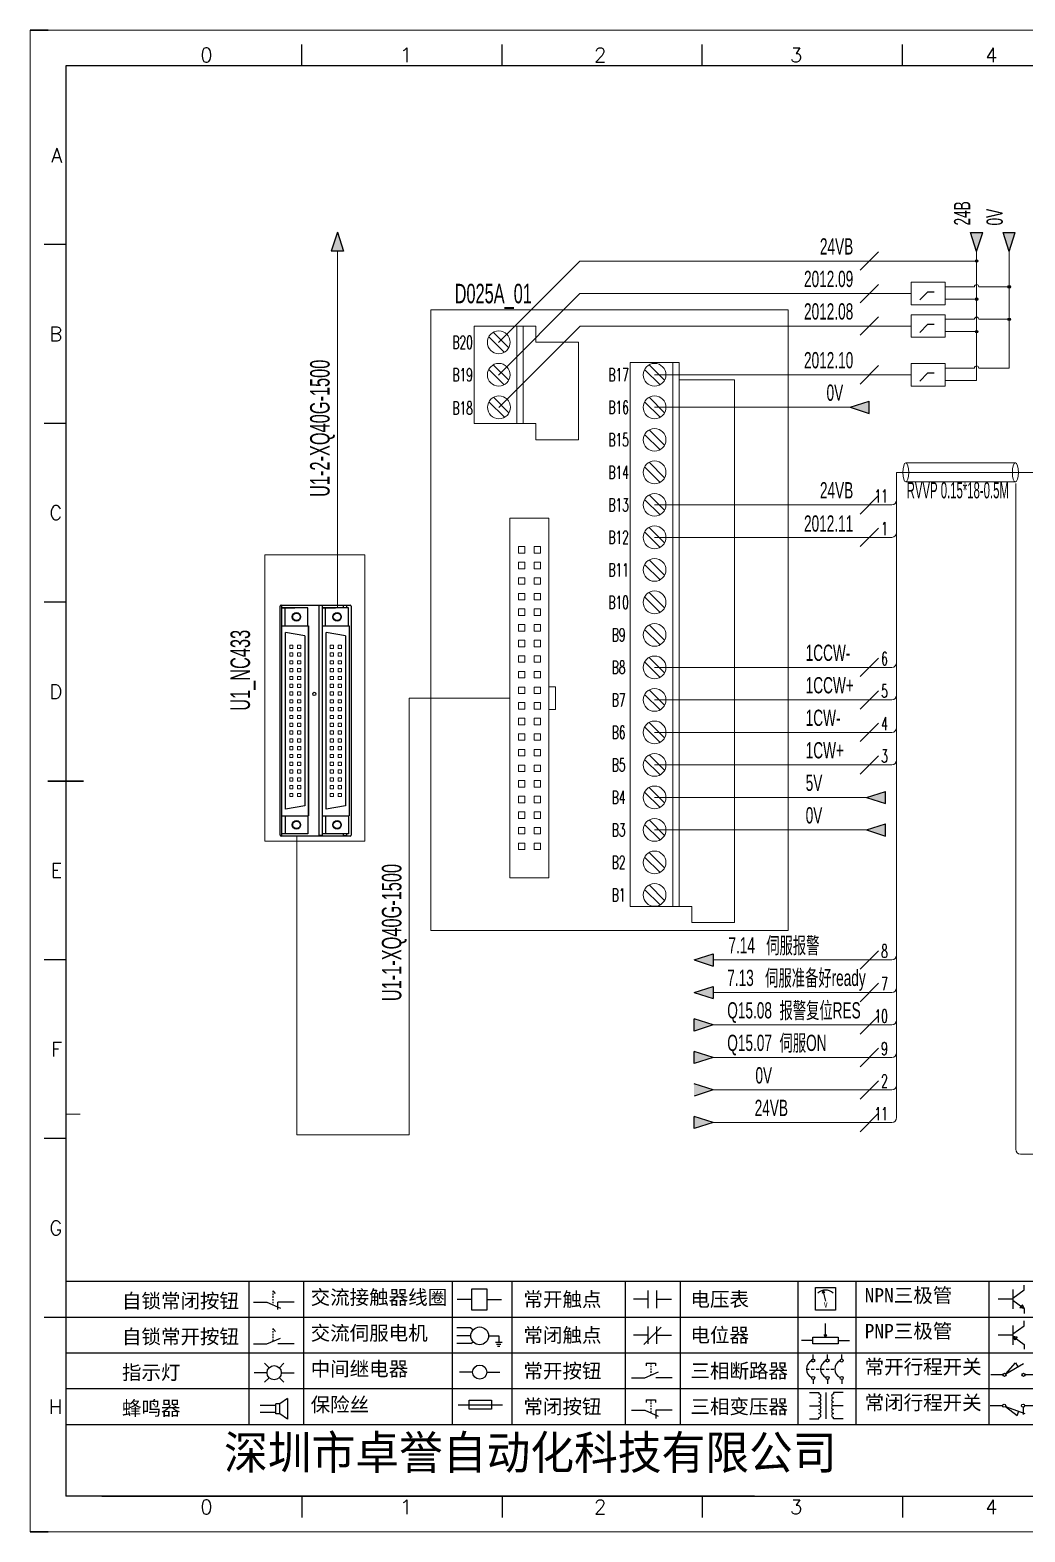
# Model space of a CAD drawing. Extents: x 38255 to 47052, y -6758 to -3353.
# Drawn here: x 40679.6 to 40832.7, y -5659 to -5428 of the extents above; entities that cross this region are included whole.
import ezdxf
from ezdxf.enums import TextEntityAlignment as Align

# ---------------------------------------------------------------- set-up
doc = ezdxf.new("R2010")
doc.units = 0
doc.header["$MEASUREMENT"] = 0
doc.linetypes.add('ACAD_ISO02W100', pattern=[15, 12, -3])
for name, color, linetype in [('AE_BOR', 1, 'Continuous'), ('SYMS', 7, 'Continuous'), ('Z_OM_GAIKEI', 7, 'Continuous')]:
    doc.layers.add(name, color=color, linetype=linetype)
doc.layers.add('Dimension', color=3, linetype='Continuous', lineweight=13)
doc.styles.add('WD', font='romans.shx', dxfattribs={"bigfont": 'gbcbig.shx'})
doc.styles.add('样式 8', font='arial.ttf')
doc.styles.add('汉字', font='')
doc.styles.get('汉字').set_extended_font_data('新宋体')

# ---------------------------------------------------------------- blocks, each defined once
blk = doc.blocks.new('*U34')
at = {"linetype": 'ByBlock'}
for p, q in [((-1909.23, -780.45), (-1909.23, -780.67)), ((-1909.23, -780.45), (-1908.92, -780.84)), ((-1909.23, -780.84), (-1909.23, -781.05)), ((-1911.92, -782.07), (-1910.06, -782.07)), ((-1910.06, -782.07), (-1908.18, -782.88)), ((-1909.23, -781.23), (-1909.23, -781.44)), ((-1909.23, -781.61), (-1909.23, -781.83)), ((-1909.23, -782), (-1909.23, -782.21)), ((-1909.23, -782.38), (-1909.23, -782.43)), ((-1908.52, -783.07), (-1908.52, -782.07)), ((-1906.25, -782.07), (-1908.52, -782.07))]:
    blk.add_line(p, q, dxfattribs=at)
blk = doc.blocks.new('*U36')
at = {"linetype": 'ByBlock'}
for p, q in [((-1908.88, -791.17), (-1909.23, -790.71)), ((-1909.23, -790.71), (-1909.23, -790.92)), ((-1909.23, -791.09), (-1909.23, -791.31)), ((-1909.23, -791.48), (-1909.23, -791.69)), ((-1911.92, -792.89), (-1910.06, -792.89)), ((-1910.06, -792.89), (-1908.18, -792.08)), ((-1909.23, -791.86), (-1909.23, -792.08)), ((-1909.23, -792.25), (-1909.23, -792.47)), ((-1906.25, -792.89), (-1908.52, -792.89))]:
    blk.add_line(p, q, dxfattribs=at)
blk = doc.blocks.new('蜂鸣器')
at = {"linetype": 'ByBlock'}
for p, q in [((-1907.17, -795.53), (-1908.25, -796.26)), ((-1907.17, -795.53), (-1907.17, -798.41)), ((-1908.8, -796.48), (-1911.01, -796.48)), ((-1908.8, -797.46), (-1911.01, -797.46)), ((-1908.25, -796.26), (-1908.8, -796.26)), ((-1908.8, -797.68), (-1908.8, -796.26)), ((-1908.25, -797.68), (-1908.8, -797.68)), ((-1908.25, -797.68), (-1908.25, -796.26)), ((-1907.17, -798.41), (-1908.25, -797.68))]:
    blk.add_line(p, q, dxfattribs=at)
blk = doc.blocks.new('指示灯')
at = {"linetype": 'ByBlock'}
for p, q in [((-1854.25, -776.92), (-1856.06, -776.92)), ((-1854.62, -775.59), (-1853.97, -776.23)), ((-1851.9, -775.59), (-1852.54, -776.23)), ((-1852.26, -776.92), (-1850.45, -776.92)), ((-1854.62, -778.25), (-1853.97, -777.61)), ((-1851.9, -778.25), (-1852.54, -777.61))]:
    blk.add_line(p, q, dxfattribs=at)
blk.add_circle((-1853.26, -776.92), 0.992, dxfattribs=at)
blk = doc.blocks.new('交流接触器线圈')
at = {"linetype": 'ByBlock'}
for p, q in [((-1880.82, -781.77), (-1882.87, -781.77)), ((-1878.72, -781.77), (-1876.67, -781.77))]:
    blk.add_line(p, q, dxfattribs=at)
blk.add_lwpolyline([(-1880.82, -780.28), (-1878.72, -780.28), (-1878.72, -783.26), (-1880.82, -783.26)], close=True, dxfattribs=at)
blk = doc.blocks.new('交流伺服电机')
at = {"linetype": 'ByBlock'}
for p, q in [((-1880.97, -785.75), (-1882.94, -785.75)), ((-1880.97, -786.85), (-1882.94, -786.85)), ((-1880.97, -785.75), (-1880.65, -786.03)), ((-1878.49, -786.85), (-1877.07, -786.85)), ((-1877.07, -786.85), (-1877.07, -787.72)), ((-1880.97, -787.94), (-1882.94, -787.94)), ((-1880.97, -787.94), (-1880.65, -787.67)), ((-1877.54, -787.72), (-1876.59, -787.72)), ((-1877.38, -788.01), (-1876.75, -788.01)), ((-1877.23, -788.29), (-1876.9, -788.29))]:
    blk.add_line(p, q, dxfattribs=at)
blk.add_circle((-1879.73, -786.85), 1.24, dxfattribs=at)
blk = doc.blocks.new('中间继电器')
at = {"linetype": 'ByBlock'}
for p, q in [((-1880.72, -791.92), (-1882.54, -791.92)), ((-1878.74, -791.92), (-1876.92, -791.92))]:
    blk.add_line(p, q, dxfattribs=at)
blk.add_circle((-1879.73, -791.92), 0.992, dxfattribs=at)
blk = doc.blocks.new('保险丝')
at = {"linetype": 'ByBlock'}
blk.add_line((-1882.72, -796.49), (-1876.55, -796.49), dxfattribs=at)
blk.add_lwpolyline([(-1881.2, -795.86), (-1878.06, -795.86), (-1878.06, -797.12), (-1881.2, -797.12)], close=True, dxfattribs=at)
blk = doc.blocks.new('常开按钮')
at = {"linetype": 'ByBlock'}
for p, q in [((-1910.06, -787.73), (-1908.18, -786.93)), ((-1909.9, -785.68), (-1908.56, -785.68)), ((-1909.9, -785.68), (-1909.9, -786.07)), ((-1909.23, -785.68), (-1909.23, -785.89)), ((-1909.23, -786.06), (-1909.23, -786.28)), ((-1909.23, -786.45), (-1909.23, -786.67)), ((-1909.23, -786.84), (-1909.23, -787.05)), ((-1909.23, -787.22), (-1909.23, -787.38)), ((-1908.56, -785.68), (-1908.56, -786.07)), ((-1911.92, -787.73), (-1910.06, -787.73)), ((-1906.25, -787.73), (-1908.52, -787.73))]:
    blk.add_line(p, q, dxfattribs=at)
blk = doc.blocks.new('常开触点')
at = {"linetype": 'ByBlock'}
for p, q in [((-1853.82, -782.99), (-1853.82, -780.56)), ((-1852.6, -782.99), (-1852.6, -780.56)), ((-1853.82, -781.77), (-1855.88, -781.77)), ((-1852.6, -781.77), (-1850.55, -781.77))]:
    blk.add_line(p, q, dxfattribs=at)
blk = doc.blocks.new('常闭触点')
at = {"linetype": 'ByBlock'}
for p, q in [((-1853.82, -786.77), (-1855.88, -786.77)), ((-1852.01, -785.66), (-1854.43, -788.1)), ((-1853.82, -787.99), (-1853.82, -785.56)), ((-1852.6, -787.99), (-1852.6, -785.56)), ((-1852.6, -786.77), (-1850.55, -786.77))]:
    blk.add_line(p, q, dxfattribs=at)
blk = doc.blocks.new('常闭按钮')
at = {"linetype": 'ByBlock'}
for p, q in [((-1854.11, -790.83), (-1852.77, -790.83)), ((-1854.11, -790.83), (-1854.11, -791.22)), ((-1853.44, -790.83), (-1853.44, -791.04)), ((-1853.44, -791.21), (-1853.44, -791.43)), ((-1853.44, -791.6), (-1853.44, -791.82)), ((-1852.77, -790.83), (-1852.77, -791.22)), ((-1856.13, -792.28), (-1854.28, -792.28)), ((-1854.28, -792.28), (-1852.4, -793.09)), ((-1853.44, -791.99), (-1853.44, -792.2)), ((-1853.44, -792.37), (-1853.44, -792.53)), ((-1850.47, -792.28), (-1852.73, -792.28)), ((-1852.73, -792.28), (-1852.73, -793.43))]:
    blk.add_line(p, q, dxfattribs=at)
blk = doc.blocks.new('电压表')
at = {"linetype": 'ByBlock'}
for p, q in [((-1814.84, -780.75), (-1814.91, -781.13)), ((-1814.6, -781.05), (-1814.91, -781.13)), ((-1814.84, -780.75), (-1814.46, -782.26)), ((-1814.84, -780.75), (-1814.6, -781.05))]:
    blk.add_line(p, q, dxfattribs=at)
blk.add_lwpolyline([(-1815.84, -780.34), (-1813.07, -780.34), (-1813.07, -783.49), (-1815.84, -783.49)], close=True, dxfattribs=at)
blk.add_arc((-1814.46, -782.26), 1.56, 46.8313, 133.1687, dxfattribs=at)
at = {"linetype": 'ByBlock', "insert": (-1814.7, -782.39), "char_height": 0.75, "width": 0.6768, "attachment_point": 1}
blk.add_mtext('V', dxfattribs=at)
blk = doc.blocks.new('电位器')
at = {"linetype": 'ByBlock'}
for p, q in [((-1814.45, -787.3), (-1814.45, -785.39)), ((-1814.45, -787.3), (-1814.62, -786.96)), ((-1814.62, -786.96), (-1814.27, -786.96)), ((-1814.45, -787.3), (-1814.27, -786.96)), ((-1816.21, -787.75), (-1817.79, -787.75)), ((-1812.68, -787.75), (-1811.1, -787.75))]:
    blk.add_line(p, q, dxfattribs=at)
blk.add_lwpolyline([(-1816.21, -787.3), (-1812.68, -787.3), (-1812.68, -788.2), (-1816.21, -788.2)], close=True, dxfattribs=at)
blk = doc.blocks.new('三相断路器')
at = {"linetype": 'ByBlock'}
for p, q in [((-1816.17, -790.33), (-1816.17, -789.7)), ((-1814.17, -790.33), (-1814.17, -789.7)), ((-1812.18, -790.33), (-1812.18, -789.7)), ((-1817.14, -791.74), (-1816.72, -791.74)), ((-1816.45, -791.74), (-1816.03, -791.74)), ((-1816.17, -793.19), (-1816.17, -793.83)), ((-1815.76, -791.74), (-1815.34, -791.74)), ((-1815.07, -791.74), (-1814.65, -791.74)), ((-1814.38, -791.74), (-1813.96, -791.74)), ((-1814.17, -793.19), (-1814.17, -793.83)), ((-1813.69, -791.74), (-1813.27, -791.74)), ((-1812.18, -793.19), (-1812.18, -793.83))]:
    blk.add_line(p, q, dxfattribs=at)
for centre in [(-1816.17, -790.55), (-1814.17, -790.55), (-1812.18, -790.55), (-1816.17, -792.98), (-1814.17, -792.98), (-1812.18, -792.98)]:
    blk.add_circle(centre, 0.219, dxfattribs=at)
for centre in [(-1815.81, -791.74), (-1813.82, -791.74), (-1811.83, -791.74)]:
    blk.add_arc(centre, 1.32, 115.5791, 244.4209, dxfattribs=at)
blk = doc.blocks.new('三相变压器')
at = {"linetype": 'ByBlock'}
for p, q in [((-1816.69, -795.03), (-1815.37, -795.03)), ((-1815.37, -795.03), (-1815.37, -795.24)), ((-1814.34, -798.7), (-1814.34, -795.04)), ((-1812, -795.03), (-1813.32, -795.03)), ((-1813.32, -795.03), (-1813.32, -795.24)), ((-1816.69, -796.87), (-1815.37, -796.87)), ((-1812, -796.87), (-1813.32, -796.87)), ((-1816.69, -798.71), (-1815.37, -798.71)), ((-1815.37, -798.71), (-1815.37, -798.5)), ((-1813.32, -798.71), (-1813.32, -798.5)), ((-1812, -798.71), (-1813.32, -798.71))]:
    blk.add_line(p, q, dxfattribs=at)
for centre, start, end in [((-1815.37, -795.51), 270, 90), ((-1815.37, -796.06), 270, 90), ((-1813.32, -795.51), 90, 270), ((-1813.32, -796.06), 90, 270), ((-1815.37, -796.6), 270, 90), ((-1815.37, -797.14), 270, 90), ((-1815.37, -797.68), 270, 90), ((-1815.37, -798.23), 270, 90), ((-1813.32, -796.6), 90, 270), ((-1813.32, -797.14), 90, 270), ((-1813.32, -797.68), 90, 270), ((-1813.32, -798.23), 90, 270)]:
    blk.add_arc(centre, 0.271, start, end, dxfattribs=at)
blk = doc.blocks.new('NPN三极管')
at = {"linetype": 'ByBlock'}
for p, q in [((-1785.73, -780.61), (-1785.73, -783.32)), ((-1785.73, -781.82), (-1784.15, -780.66)), ((-1784.15, -780.66), (-1784.15, -779.98)), ((-1785.73, -781.97), (-1787.81, -781.97)), ((-1785.73, -782.11), (-1784.15, -783.27)), ((-1784.41, -782.73), (-1784.74, -783.18)), ((-1784.15, -783.27), (-1784.74, -783.18)), ((-1784.15, -783.27), (-1784.41, -782.73)), ((-1784.15, -783.27), (-1784.15, -783.96))]:
    blk.add_line(p, q, dxfattribs=at)
blk = doc.blocks.new('PNP三极管')
at = {"linetype": 'ByBlock'}
for p, q in [((-1784.9, -785.38), (-1784.9, -788.09)), ((-1783.32, -785.43), (-1783.32, -784.75)), ((-1784.9, -786.74), (-1786.98, -786.74)), ((-1784.9, -786.59), (-1783.32, -785.43)), ((-1784.9, -786.88), (-1783.32, -788.04)), ((-1784.9, -786.88), (-1784.31, -786.97)), ((-1784.9, -786.88), (-1784.64, -787.42)), ((-1784.31, -786.97), (-1784.64, -787.42)), ((-1783.32, -788.04), (-1783.32, -788.73))]:
    blk.add_line(p, q, dxfattribs=at)
blk = doc.blocks.new('常开行程开关')
at = {"linetype": 'ByBlock'}
for p, q in [((-1785.89, -792.17), (-1784.52, -790.62)), ((-1785.89, -792.17), (-1783.43, -790.72)), ((-1784.52, -790.62), (-1784.19, -791.17)), ((-1786.29, -792.3), (-1788.01, -792.3)), ((-1781.48, -792.3), (-1783.21, -792.3))]:
    blk.add_line(p, q, dxfattribs=at)
for centre in [(-1786.07, -792.3), (-1783.42, -792.3)]:
    blk.add_circle(centre, 0.219, dxfattribs=at)
blk = doc.blocks.new('常闭行程开关')
at = {"linetype": 'ByBlock'}
for p, q in [((-1786.34, -796.62), (-1788.07, -796.62)), ((-1785.93, -796.72), (-1783.25, -797.7)), ((-1785.93, -796.72), (-1784.3, -798)), ((-1784.3, -798), (-1784.08, -797.4)), ((-1783.48, -796.84), (-1783.48, -797.85)), ((-1781.54, -796.62), (-1783.26, -796.62))]:
    blk.add_line(p, q, dxfattribs=at)
for centre in [(-1786.12, -796.62), (-1783.48, -796.62)]:
    blk.add_circle(centre, 0.219, dxfattribs=at)
blk = doc.blocks.new('电控横A4')
for p, q in [((292, -5), (5, -5)), ((5, -5), (5, -205)), ((10.03, -205), (289.53, -205)), ((130.8, -205), (190.75, -205))]:
    blk.add_line(p, q)
at = {"lineweight": 9, "ltscale": 0.1}
for p, q in [((5, -151.57), (7, -151.57)), ((101.34, -205), (130.8, -205)), ((129.44, -205), (129.44, -205)), ((129.44, -205), (129.44, -205)), ((129.44, -205), (129.44, -205)), ((129.44, -205), (129.44, -205))]:
    blk.add_line(p, q, dxfattribs=at)
at = {"linetype": 'ByBlock'}
for p, q in [((292, -175), (5, -175)), ((292, -180), (5, -180)), ((292, -185), (5, -185)), ((292, -190), (5, -190)), ((292, -195), (5, -195))]:
    blk.add_line(p, q, dxfattribs=at)
at = {"color": 0, "lineweight": -2}
for p, q in [((30.58, -175), (30.58, -195)), ((38.26, -175), (38.26, -195)), ((59.05, -175), (59.05, -195)), ((67.4, -175), (67.4, -195)), ((83.26, -175), (83.26, -195)), ((90.91, -175), (90.91, -195)), ((107.4, -175), (107.4, -195)), ((115.5, -175), (115.5, -195)), ((134.12, -175), (134.12, -195))]:
    blk.add_line(p, q, dxfattribs=at)
at = {"color": 0, "ltscale": 2}
blk.add_line((101.34, -205), (5, -205), dxfattribs=at)
at = {"layer": 'AE_BOR', "lineweight": 30}
for p, q in [((2.53, 0), (0, 0)), ((0, -210), (2.53, -210))]:
    blk.add_line(p, q, dxfattribs=at)
at = {"layer": 'AE_BOR', "color": 1, "lineweight": 15}
for p, q in [((0, 0), (297, 0)), ((0, -210), (0, 0)), ((297, -210), (0, -210))]:
    blk.add_line(p, q, dxfattribs=at)
at = {"layer": 'AE_BOR'}
for p, q in [((38.03, -5), (38.03, -2)), ((66.03, -5), (66.03, -2)), ((94.03, -5), (94.03, -2)), ((122.03, -5), (122.03, -2)), ((5, -30), (2, -30)), ((5, -55), (2, -55)), ((5, -80), (2, -80)), ((5, -130), (2, -130)), ((5, -155), (2, -155)), ((5, -180), (2, -180)), ((38.03, -205), (38.03, -208)), ((66.03, -205), (66.03, -208)), ((94.03, -205), (94.03, -208)), ((122.03, -205), (122.03, -208))]:
    blk.add_line(p, q, dxfattribs=at)
at = {"layer": 'AE_BOR', "color": 2, "lineweight": 30}
blk.add_line((2.5, -105), (7.5, -105), dxfattribs=at)
at = {"linetype": 'ByBlock'}
for name, p in [('*U34', (1943.19, 604.18)), ('交流接触器线圈', (1942.62, 604.27)), ('常开触点', (1940.27, 604.3)), ('电压表', (1925.71, 604.52)), ('NPN三极管', (1923.2, 604.5)), ('PNP三极管', (1922.37, 604.27)), ('*U36', (1943.19, 609.18)), ('交流伺服电机', (1942.62, 604.27)), ('常闭触点', (1940.27, 604.3)), ('电位器', (1925.71, 604.52)), ('指示灯', (1887.41, 589.18)), ('中间继电器', (1942.62, 604.27)), ('常开按钮', (1996.06, 599.3)), ('三相断路器', (1925.71, 604.52)), ('常开行程开关', (1922.37, 604.27)), ('三相变压器', (1925.71, 604.52)), ('蜂鸣器', (1943.19, 604.18)), ('保险丝', (1942.62, 604.27)), ('常闭按钮', (1940.27, 599.3)), ('常闭行程开关', (1922.37, 604.27))]:
    blk.add_blockref(name, p, dxfattribs=at)
at = {"char_height": 2, "attachment_point": 1, "style": '汉字'}
for s, insert in [('{\\fKaiTi_GB2312|b0|i0|c134|p49;自锁常闭按钮}', (12.86, -176.69)), ('{\\fKaiTi_GB2312|b0|i0|c134|p49;交流接触器线圈}', (39.25, -176.19)), ('{\\fKaiTi_GB2312|b0|i0|c134|p49;常开触点}', (69.01, -176.48)), ('{\\fKaiTi_GB2312|b0|i0|c134|p49;电压表}', (92.37, -176.47)), ('{\\fKaiTi_GB2312|b0|i0|c134|p49;NPN三极管}', (116.73, -175.91)), ('{\\fKaiTi_GB2312|b0|i0|c134|p49;自锁常开按钮}', (12.86, -181.69)), ('{\\fKaiTi_GB2312|b0|i0|c134|p49;交流伺服电机}', (39.25, -181.19)), ('{\\fKaiTi_GB2312|b0|i0|c134|p49;常闭触点}', (69.01, -181.48)), ('{\\fKaiTi_GB2312|b0|i0|c134|p49;电位器}', (92.37, -181.47)), ('{\\fKaiTi_GB2312|b0|i0|c134|p49;PNP三极管}', (116.73, -180.91)), ('{\\fKaiTi_GB2312|b0|i0|c134|p49;指示灯}', (12.86, -186.69)), ('{\\fKaiTi_GB2312|b0|i0|c134|p49;中间继电器}', (39.25, -186.19)), ('{\\fKaiTi_GB2312|b0|i0|c134|p49;常开按钮}', (69.01, -186.48)), ('{\\fKaiTi_GB2312|b0|i0|c134|p49;三相断路器}', (92.37, -186.47)), ('{\\fKaiTi_GB2312|b0|i0|c134|p49;常开行程开关}', (116.73, -185.91)), ('{\\fKaiTi_GB2312|b0|i0|c134|p49;保险丝}', (39.25, -191.19)), ('{\\fKaiTi_GB2312|b0|i0|c134|p49;常闭行程开关}', (116.73, -190.91)), ('{\\fKaiTi_GB2312|b0|i0|c134|p49;蜂鸣器}', (12.86, -191.69)), ('{\\fKaiTi_GB2312|b0|i0|c134|p49;常闭按钮}', (69.01, -191.48)), ('{\\fKaiTi_GB2312|b0|i0|c134|p49;三相变压器}', (92.37, -191.47))]:
    blk.add_mtext(s, dxfattribs=dict(at, insert=insert))
at = {"color": 0, "lineweight": -2, "insert": (27.14, -196.53), "char_height": 4.7064, "width": 96.1138, "attachment_point": 1}
blk.add_mtext('深圳市卓誉自动化科技有限公司', dxfattribs=at)
at = {"layer": 'AE_BOR', "style": 'WD'}
for s, p in [('0', (24.67, -4.5)), ('1', (52.6, -4.5)), ('2', (79.75, -4.5)), ('3', (107.15, -4.5)), ('4', (134.45, -4.5)), ('0', (24.67, -207.5)), ('1', (52.6, -207.5)), ('2', (79.75, -207.5)), ('3', (107.15, -207.5)), ('4', (134.45, -207.5))]:
    blk.add_text(s, height=2, dxfattribs=at).set_placement(p, align=Align.CENTER)
for s, p in [('A', (4.5, -17.5)), ('B', (4.5, -42.5)), ('C', (4.5, -67.5)), ('D', (4.5, -92.5)), ('E', (4.5, -117.5)), ('F', (4.5, -142.5)), ('G', (4.5, -167.5)), ('H', (4.5, -192.5))]:
    blk.add_text(s, height=2, dxfattribs=at).set_placement(p, align=Align.MIDDLE_RIGHT)
blk = doc.blocks.new('WDDOT')
blk.add_hatch(color=256).paths.add_polyline_path([(0.5, 0, 1), (-0.5, 0, 1)])
blk.add_circle((0, 0), 0.5)

msp = doc.modelspace()

# ---------------------------------------------------------------- hatches: boundary and pattern name
for points in [[(40725.99, -5462.019), (40726.925, -5459.101), (40727.86, -5462.019)], [(40824.337, -5459.142), (40825.273, -5462.061), (40826.208, -5459.142)], [(40829.337, -5459.142), (40830.273, -5462.061), (40831.208, -5459.142)], [(40825.469, -5463.529, 1), (40825.076, -5463.529, 1)], [(40830.469, -5467.495, 1), (40830.076, -5467.495, 1)], [(40825.469, -5469.389, 1), (40825.076, -5469.389, 1)], [(40830.469, -5472.494, 1), (40830.076, -5472.494, 1)], [(40825.469, -5474.389, 1), (40825.076, -5474.389, 1)], [(40805.836, -5486.029), (40808.754, -5486.964), (40808.754, -5485.094)], [(40808.336, -5546.029), (40811.254, -5546.964), (40811.254, -5545.094)], [(40808.336, -5551.029), (40811.254, -5551.964), (40811.254, -5550.094)], [(40781.804, -5571.033), (40784.723, -5571.968), (40784.723, -5570.098)], [(40781.804, -5576.029), (40784.723, -5576.964), (40784.723, -5575.094)], [(40781.804, -5581.96), (40781.804, -5580.09), (40784.723, -5581.025)], [(40781.804, -5586.96), (40781.804, -5585.09), (40784.723, -5586.025)], [(40784.723, -5591.025), (40781.804, -5591.96), (40781.804, -5590.09)], [(40781.804, -5596.96), (40781.804, -5595.09), (40784.723, -5596.025)]]:
    msp.add_hatch(color=256).paths.add_polyline_path(points)

# ---------------------------------------------------------------- linework, layer by layer
for p, q in [((40726.925, -5459.101), (40725.99, -5462.019)), ((40726.925, -5459.101), (40727.86, -5462.019)), ((40825.273, -5462.061), (40824.337, -5459.142)), ((40824.337, -5459.142), (40826.208, -5459.142)), ((40825.273, -5462.061), (40826.208, -5459.142)), ((40830.273, -5462.061), (40829.337, -5459.142)), ((40829.337, -5459.142), (40831.208, -5459.142)), ((40830.273, -5462.061), (40831.208, -5459.142)), ((40727.86, -5462.019), (40725.99, -5462.019)), ((40805.836, -5486.029), (40808.754, -5485.094)), ((40805.836, -5486.029), (40808.754, -5486.964)), ((40808.754, -5486.964), (40808.754, -5485.094)), ((40808.336, -5546.029), (40811.254, -5545.094)), ((40808.336, -5546.029), (40811.254, -5546.964)), ((40811.254, -5546.964), (40811.254, -5545.094)), ((40808.336, -5551.029), (40811.254, -5550.094)), ((40811.254, -5551.964), (40811.254, -5550.094)), ((40808.336, -5551.029), (40811.254, -5551.964)), ((40781.804, -5571.033), (40784.723, -5570.098)), ((40781.804, -5571.033), (40784.723, -5571.968)), ((40784.723, -5570.098), (40784.723, -5571.968)), ((40781.804, -5576.029), (40784.723, -5575.094)), ((40781.804, -5576.029), (40784.723, -5576.964)), ((40784.723, -5575.094), (40784.723, -5576.964)), ((40784.723, -5581.025), (40781.804, -5580.09)), ((40781.804, -5581.96), (40781.804, -5580.09)), ((40784.723, -5581.025), (40781.804, -5581.96)), ((40784.723, -5586.025), (40781.804, -5585.09)), ((40781.804, -5586.96), (40781.804, -5585.09)), ((40784.723, -5586.025), (40781.804, -5586.96)), ((40784.723, -5591.025), (40781.804, -5590.09)), ((40784.723, -5591.025), (40781.804, -5591.96)), ((40784.723, -5596.025), (40781.804, -5595.09)), ((40781.804, -5596.96), (40781.804, -5595.09)), ((40784.723, -5596.025), (40781.804, -5596.96))]:
    msp.add_line(p, q)
at = {"color": 3, "lineweight": 0}
for p, q in [((40726.925, -5516.885), (40726.925, -5462.019)), ((40812.968, -5496.029), (40859.627, -5496.029)), ((40775.728, -5501.029), (40812.218, -5501.029)), ((40775.728, -5506.033), (40812.218, -5506.033)), ((40775.728, -5526.029), (40812.218, -5526.029)), ((40737.968, -5530.746), (40737.968, -5597.926)), ((40753.48, -5530.746), (40737.968, -5530.746)), ((40775.728, -5531.029), (40812.218, -5531.029)), ((40775.728, -5536.029), (40812.218, -5536.029)), ((40775.728, -5541.029), (40812.218, -5541.029)), ((40720.684, -5597.926), (40720.684, -5552.004)), ((40720.684, -5597.926), (40737.968, -5597.926))]:
    msp.add_line(p, q, dxfattribs=at)
at = {"lineweight": 0}
for p, q in [((40825.273, -5481.889), (40825.273, -5462.061)), ((40830.273, -5479.995), (40830.273, -5462.061)), ((40751.708, -5476.066), (40764.246, -5463.529)), ((40764.246, -5463.529), (40825.273, -5463.529)), ((40820.446, -5467.495), (40824.927, -5467.495)), ((40825.6, -5467.495), (40830.273, -5467.495)), ((40751.708, -5481.066), (40764.246, -5468.529)), ((40764.246, -5468.529), (40815.19, -5468.529)), ((40820.446, -5469.389), (40825.273, -5469.389)), ((40747.964, -5488.529), (40747.964, -5473.529)), ((40757.459, -5473.529), (40747.964, -5473.529)), ((40751.746, -5486.066), (40764.283, -5473.529)), ((40754.528, -5488.529), (40754.528, -5473.529)), ((40755.528, -5488.529), (40755.528, -5473.529)), ((40757.459, -5476.029), (40757.459, -5473.529)), ((40764.283, -5473.529), (40815.19, -5473.529)), ((40820.446, -5472.494), (40824.927, -5472.494)), ((40820.446, -5474.389), (40825.273, -5474.389)), ((40825.6, -5472.494), (40830.273, -5472.494)), ((40764.022, -5476.029), (40757.459, -5476.029)), ((40764.022, -5476.029), (40764.022, -5491.029)), ((40771.946, -5562.816), (40771.946, -5479.16)), ((40779.51, -5479.16), (40771.946, -5479.16)), ((40778.51, -5562.816), (40778.51, -5479.16)), ((40779.51, -5562.816), (40779.51, -5479.16)), ((40775.728, -5481.029), (40815.19, -5481.029)), ((40820.446, -5479.995), (40824.927, -5479.995)), ((40825.6, -5479.995), (40830.273, -5479.995)), ((40788.005, -5481.779), (40779.51, -5481.779)), ((40788.005, -5481.779), (40788.005, -5565.27)), ((40820.446, -5481.889), (40825.273, -5481.889)), ((40775.728, -5486.029), (40805.836, -5486.029)), ((40757.459, -5488.529), (40747.964, -5488.529)), ((40757.459, -5491.029), (40757.459, -5488.529)), ((40764.022, -5491.029), (40757.459, -5491.029)), ((40814.397, -5494.581), (40831.24, -5494.58)), ((40812.968, -5496.029), (40812.968, -5595.275)), ((40814.377, -5497.51), (40831.24, -5497.51)), ((40831.28, -5497.767), (40831.28, -5600.148)), ((40775.728, -5546.029), (40808.336, -5546.029)), ((40775.728, -5551.029), (40808.336, -5551.029)), ((40781.441, -5562.816), (40771.946, -5562.816)), ((40781.441, -5565.27), (40781.441, -5562.816)), ((40788.005, -5565.27), (40781.441, -5565.27)), ((40784.723, -5571.033), (40812.218, -5571.033)), ((40784.723, -5576.029), (40812.218, -5576.029)), ((40784.723, -5581.025), (40812.218, -5581.025)), ((40784.723, -5586.025), (40812.218, -5586.025)), ((40784.723, -5591.025), (40812.218, -5591.025)), ((40784.723, -5596.025), (40812.218, -5596.025)), ((40859.627, -5600.898), (40832.03, -5600.898))]:
    msp.add_line(p, q, dxfattribs=at)
at = {"linetype": 'ACAD_ISO02W100'}
for p, q in [((40817.712, -5468.294), (40816.52, -5469.523)), ((40818.719, -5468.297), (40817.712, -5468.294)), ((40817.712, -5473.293), (40816.52, -5474.523)), ((40818.719, -5473.296), (40817.712, -5473.293)), ((40817.712, -5480.794), (40816.52, -5482.023)), ((40818.719, -5480.797), (40817.712, -5480.794))]:
    msp.add_line(p, q, dxfattribs=at)
at = {"lineweight": 0}
for points in [[(40815.19, -5470.255), (40815.19, -5466.803), (40820.446, -5466.803), (40820.446, -5470.255)], [(40741.292, -5566.519), (40741.292, -5471.029), (40796.292, -5471.029), (40796.292, -5566.519)], [(40741.292, -5566.519), (40741.292, -5471.029), (40796.292, -5471.029), (40796.292, -5566.519)], [(40815.19, -5475.255), (40815.19, -5471.802), (40820.446, -5471.802), (40820.446, -5475.255)], [(40815.19, -5482.755), (40815.19, -5479.303), (40820.446, -5479.303), (40820.446, -5482.755)], [(40753.48, -5558.396), (40753.48, -5503.096), (40759.48, -5503.096), (40759.48, -5558.396)], [(40731.122, -5552.754), (40715.772, -5552.754), (40715.772, -5508.738), (40731.122, -5508.738)], [(40755.78, -5508.446), (40754.78, -5508.446), (40754.78, -5507.446), (40755.78, -5507.446)], [(40758.18, -5508.446), (40757.18, -5508.446), (40757.18, -5507.446), (40758.18, -5507.446)], [(40755.78, -5510.846), (40754.78, -5510.846), (40754.78, -5509.846), (40755.78, -5509.846)], [(40758.18, -5510.846), (40757.18, -5510.846), (40757.18, -5509.846), (40758.18, -5509.846)], [(40755.78, -5513.246), (40754.78, -5513.246), (40754.78, -5512.246), (40755.78, -5512.246)], [(40758.18, -5513.246), (40757.18, -5513.246), (40757.18, -5512.246), (40758.18, -5512.246)], [(40755.78, -5515.646), (40754.78, -5515.646), (40754.78, -5514.646), (40755.78, -5514.646)], [(40758.18, -5515.646), (40757.18, -5515.646), (40757.18, -5514.646), (40758.18, -5514.646)], [(40755.78, -5518.046), (40754.78, -5518.046), (40754.78, -5517.046), (40755.78, -5517.046)], [(40758.18, -5518.046), (40757.18, -5518.046), (40757.18, -5517.046), (40758.18, -5517.046)], [(40755.78, -5520.446), (40754.78, -5520.446), (40754.78, -5519.446), (40755.78, -5519.446)], [(40758.18, -5520.446), (40757.18, -5520.446), (40757.18, -5519.446), (40758.18, -5519.446)], [(40719.584, -5522.605), (40720.084, -5522.605), (40720.084, -5523.105), (40719.584, -5523.105)], [(40720.784, -5522.605), (40721.284, -5522.605), (40721.284, -5523.105), (40720.784, -5523.105)], [(40725.834, -5522.605), (40726.334, -5522.605), (40726.334, -5523.105), (40725.834, -5523.105)], [(40727.034, -5522.605), (40727.534, -5522.605), (40727.534, -5523.105), (40727.034, -5523.105)], [(40755.78, -5522.846), (40754.78, -5522.846), (40754.78, -5521.846), (40755.78, -5521.846)], [(40758.18, -5522.846), (40757.18, -5522.846), (40757.18, -5521.846), (40758.18, -5521.846)], [(40719.584, -5523.805), (40720.084, -5523.805), (40720.084, -5524.305), (40719.584, -5524.305)], [(40719.584, -5525.005), (40720.084, -5525.005), (40720.084, -5525.505), (40719.584, -5525.505)], [(40720.784, -5523.805), (40721.284, -5523.805), (40721.284, -5524.305), (40720.784, -5524.305)], [(40720.784, -5525.005), (40721.284, -5525.005), (40721.284, -5525.505), (40720.784, -5525.505)], [(40725.834, -5523.805), (40726.334, -5523.805), (40726.334, -5524.305), (40725.834, -5524.305)], [(40725.834, -5525.005), (40726.334, -5525.005), (40726.334, -5525.505), (40725.834, -5525.505)], [(40727.034, -5523.805), (40727.534, -5523.805), (40727.534, -5524.305), (40727.034, -5524.305)], [(40727.034, -5525.005), (40727.534, -5525.005), (40727.534, -5525.505), (40727.034, -5525.505)], [(40755.78, -5525.246), (40754.78, -5525.246), (40754.78, -5524.246), (40755.78, -5524.246)], [(40758.18, -5525.246), (40757.18, -5525.246), (40757.18, -5524.246), (40758.18, -5524.246)], [(40719.584, -5526.205), (40720.084, -5526.205), (40720.084, -5526.705), (40719.584, -5526.705)], [(40719.584, -5527.405), (40720.084, -5527.405), (40720.084, -5527.905), (40719.584, -5527.905)], [(40720.784, -5526.205), (40721.284, -5526.205), (40721.284, -5526.705), (40720.784, -5526.705)], [(40720.784, -5527.405), (40721.284, -5527.405), (40721.284, -5527.905), (40720.784, -5527.905)], [(40725.834, -5526.205), (40726.334, -5526.205), (40726.334, -5526.705), (40725.834, -5526.705)], [(40725.834, -5527.405), (40726.334, -5527.405), (40726.334, -5527.905), (40725.834, -5527.905)], [(40727.034, -5526.205), (40727.534, -5526.205), (40727.534, -5526.705), (40727.034, -5526.705)], [(40727.034, -5527.405), (40727.534, -5527.405), (40727.534, -5527.905), (40727.034, -5527.905)], [(40755.78, -5527.646), (40754.78, -5527.646), (40754.78, -5526.646), (40755.78, -5526.646)], [(40758.18, -5527.646), (40757.18, -5527.646), (40757.18, -5526.646), (40758.18, -5526.646)], [(40719.584, -5528.605), (40720.084, -5528.605), (40720.084, -5529.105), (40719.584, -5529.105)], [(40719.584, -5529.805), (40720.084, -5529.805), (40720.084, -5530.305), (40719.584, -5530.305)], [(40720.784, -5528.605), (40721.284, -5528.605), (40721.284, -5529.105), (40720.784, -5529.105)], [(40720.784, -5529.805), (40721.284, -5529.805), (40721.284, -5530.305), (40720.784, -5530.305)], [(40725.834, -5528.605), (40726.334, -5528.605), (40726.334, -5529.105), (40725.834, -5529.105)], [(40725.834, -5529.805), (40726.334, -5529.805), (40726.334, -5530.305), (40725.834, -5530.305)], [(40727.034, -5528.605), (40727.534, -5528.605), (40727.534, -5529.105), (40727.034, -5529.105)], [(40727.034, -5529.805), (40727.534, -5529.805), (40727.534, -5530.305), (40727.034, -5530.305)], [(40755.78, -5530.046), (40754.78, -5530.046), (40754.78, -5529.046), (40755.78, -5529.046)], [(40758.18, -5530.046), (40757.18, -5530.046), (40757.18, -5529.046), (40758.18, -5529.046)], [(40760.48, -5532.496), (40759.48, -5532.496), (40759.48, -5528.996), (40760.48, -5528.996)], [(40719.584, -5531.005), (40720.084, -5531.005), (40720.084, -5531.505), (40719.584, -5531.505)], [(40719.584, -5532.205), (40720.084, -5532.205), (40720.084, -5532.705), (40719.584, -5532.705)], [(40720.784, -5531.005), (40721.284, -5531.005), (40721.284, -5531.505), (40720.784, -5531.505)], [(40720.784, -5532.205), (40721.284, -5532.205), (40721.284, -5532.705), (40720.784, -5532.705)], [(40725.834, -5531.005), (40726.334, -5531.005), (40726.334, -5531.505), (40725.834, -5531.505)], [(40725.834, -5532.205), (40726.334, -5532.205), (40726.334, -5532.705), (40725.834, -5532.705)], [(40727.034, -5531.005), (40727.534, -5531.005), (40727.534, -5531.505), (40727.034, -5531.505)], [(40727.034, -5532.205), (40727.534, -5532.205), (40727.534, -5532.705), (40727.034, -5532.705)], [(40755.78, -5532.446), (40754.78, -5532.446), (40754.78, -5531.446), (40755.78, -5531.446)], [(40758.18, -5532.446), (40757.18, -5532.446), (40757.18, -5531.446), (40758.18, -5531.446)], [(40719.584, -5533.405), (40720.084, -5533.405), (40720.084, -5533.905), (40719.584, -5533.905)], [(40719.584, -5534.605), (40720.084, -5534.605), (40720.084, -5535.105), (40719.584, -5535.105)], [(40720.784, -5533.405), (40721.284, -5533.405), (40721.284, -5533.905), (40720.784, -5533.905)], [(40720.784, -5534.605), (40721.284, -5534.605), (40721.284, -5535.105), (40720.784, -5535.105)], [(40725.834, -5533.405), (40726.334, -5533.405), (40726.334, -5533.905), (40725.834, -5533.905)], [(40725.834, -5534.605), (40726.334, -5534.605), (40726.334, -5535.105), (40725.834, -5535.105)], [(40727.034, -5533.405), (40727.534, -5533.405), (40727.534, -5533.905), (40727.034, -5533.905)], [(40727.034, -5534.605), (40727.534, -5534.605), (40727.534, -5535.105), (40727.034, -5535.105)], [(40755.78, -5534.846), (40754.78, -5534.846), (40754.78, -5533.846), (40755.78, -5533.846)], [(40758.18, -5534.846), (40757.18, -5534.846), (40757.18, -5533.846), (40758.18, -5533.846)], [(40719.584, -5535.805), (40720.084, -5535.805), (40720.084, -5536.305), (40719.584, -5536.305)], [(40719.584, -5537.005), (40720.084, -5537.005), (40720.084, -5537.505), (40719.584, -5537.505)], [(40720.784, -5535.805), (40721.284, -5535.805), (40721.284, -5536.305), (40720.784, -5536.305)], [(40720.784, -5537.005), (40721.284, -5537.005), (40721.284, -5537.505), (40720.784, -5537.505)], [(40725.834, -5535.805), (40726.334, -5535.805), (40726.334, -5536.305), (40725.834, -5536.305)], [(40725.834, -5537.005), (40726.334, -5537.005), (40726.334, -5537.505), (40725.834, -5537.505)], [(40727.034, -5535.805), (40727.534, -5535.805), (40727.534, -5536.305), (40727.034, -5536.305)], [(40727.034, -5537.005), (40727.534, -5537.005), (40727.534, -5537.505), (40727.034, -5537.505)], [(40755.78, -5537.246), (40754.78, -5537.246), (40754.78, -5536.246), (40755.78, -5536.246)], [(40758.18, -5537.246), (40757.18, -5537.246), (40757.18, -5536.246), (40758.18, -5536.246)], [(40719.584, -5538.205), (40720.084, -5538.205), (40720.084, -5538.705), (40719.584, -5538.705)], [(40720.784, -5538.205), (40721.284, -5538.205), (40721.284, -5538.705), (40720.784, -5538.705)], [(40725.834, -5538.205), (40726.334, -5538.205), (40726.334, -5538.705), (40725.834, -5538.705)], [(40727.034, -5538.205), (40727.534, -5538.205), (40727.534, -5538.705), (40727.034, -5538.705)], [(40755.78, -5539.646), (40754.78, -5539.646), (40754.78, -5538.646), (40755.78, -5538.646)], [(40758.18, -5539.646), (40757.18, -5539.646), (40757.18, -5538.646), (40758.18, -5538.646)], [(40719.584, -5539.405), (40720.084, -5539.405), (40720.084, -5539.905), (40719.584, -5539.905)], [(40719.584, -5540.605), (40720.084, -5540.605), (40720.084, -5541.105), (40719.584, -5541.105)], [(40720.784, -5539.405), (40721.284, -5539.405), (40721.284, -5539.905), (40720.784, -5539.905)], [(40720.784, -5540.605), (40721.284, -5540.605), (40721.284, -5541.105), (40720.784, -5541.105)], [(40725.834, -5539.405), (40726.334, -5539.405), (40726.334, -5539.905), (40725.834, -5539.905)], [(40725.834, -5540.605), (40726.334, -5540.605), (40726.334, -5541.105), (40725.834, -5541.105)], [(40727.034, -5539.405), (40727.534, -5539.405), (40727.534, -5539.905), (40727.034, -5539.905)], [(40727.034, -5540.605), (40727.534, -5540.605), (40727.534, -5541.105), (40727.034, -5541.105)], [(40755.78, -5542.046), (40754.78, -5542.046), (40754.78, -5541.046), (40755.78, -5541.046)], [(40758.18, -5542.046), (40757.18, -5542.046), (40757.18, -5541.046), (40758.18, -5541.046)], [(40719.584, -5541.805), (40720.084, -5541.805), (40720.084, -5542.305), (40719.584, -5542.305)], [(40719.584, -5543.005), (40720.084, -5543.005), (40720.084, -5543.505), (40719.584, -5543.505)], [(40720.784, -5541.805), (40721.284, -5541.805), (40721.284, -5542.305), (40720.784, -5542.305)], [(40720.784, -5543.005), (40721.284, -5543.005), (40721.284, -5543.505), (40720.784, -5543.505)], [(40725.834, -5541.805), (40726.334, -5541.805), (40726.334, -5542.305), (40725.834, -5542.305)], [(40725.834, -5543.005), (40726.334, -5543.005), (40726.334, -5543.505), (40725.834, -5543.505)], [(40727.034, -5541.805), (40727.534, -5541.805), (40727.534, -5542.305), (40727.034, -5542.305)], [(40727.034, -5543.005), (40727.534, -5543.005), (40727.534, -5543.505), (40727.034, -5543.505)], [(40755.78, -5544.446), (40754.78, -5544.446), (40754.78, -5543.446), (40755.78, -5543.446)], [(40758.18, -5544.446), (40757.18, -5544.446), (40757.18, -5543.446), (40758.18, -5543.446)], [(40719.584, -5544.205), (40720.084, -5544.205), (40720.084, -5544.705), (40719.584, -5544.705)], [(40719.584, -5545.405), (40720.084, -5545.405), (40720.084, -5545.905), (40719.584, -5545.905)], [(40720.784, -5544.205), (40721.284, -5544.205), (40721.284, -5544.705), (40720.784, -5544.705)], [(40720.784, -5545.405), (40721.284, -5545.405), (40721.284, -5545.905), (40720.784, -5545.905)], [(40725.834, -5544.205), (40726.334, -5544.205), (40726.334, -5544.705), (40725.834, -5544.705)], [(40725.834, -5545.405), (40726.334, -5545.405), (40726.334, -5545.905), (40725.834, -5545.905)], [(40727.034, -5544.205), (40727.534, -5544.205), (40727.534, -5544.705), (40727.034, -5544.705)], [(40727.034, -5545.405), (40727.534, -5545.405), (40727.534, -5545.905), (40727.034, -5545.905)], [(40755.78, -5546.846), (40754.78, -5546.846), (40754.78, -5545.846), (40755.78, -5545.846)], [(40758.18, -5546.846), (40757.18, -5546.846), (40757.18, -5545.846), (40758.18, -5545.846)], [(40755.78, -5549.246), (40754.78, -5549.246), (40754.78, -5548.246), (40755.78, -5548.246)], [(40758.18, -5549.246), (40757.18, -5549.246), (40757.18, -5548.246), (40758.18, -5548.246)], [(40755.78, -5551.646), (40754.78, -5551.646), (40754.78, -5550.646), (40755.78, -5550.646)], [(40758.18, -5551.646), (40757.18, -5551.646), (40757.18, -5550.646), (40758.18, -5550.646)], [(40755.78, -5554.046), (40754.78, -5554.046), (40754.78, -5553.046), (40755.78, -5553.046)], [(40758.18, -5554.046), (40757.18, -5554.046), (40757.18, -5553.046), (40758.18, -5553.046)]]:
    msp.add_lwpolyline(points, close=True, dxfattribs=at)
for points in [[(40753.285, -5476.861), (40750.914, -5474.49)], [(40750.206, -5475.197), (40752.578, -5477.568)], [(40750.206, -5480.197), (40752.578, -5482.568)], [(40753.285, -5481.861), (40750.914, -5479.49)], [(40774.189, -5480.197), (40776.56, -5482.568)], [(40777.268, -5481.861), (40774.896, -5479.49)], [(40750.244, -5485.196), (40752.616, -5487.568)], [(40753.323, -5486.861), (40750.951, -5484.489)], [(40774.189, -5485.197), (40776.56, -5487.568)], [(40777.268, -5486.861), (40774.896, -5484.49)], [(40774.189, -5490.197), (40776.56, -5492.568)], [(40777.268, -5491.861), (40774.896, -5489.49)], [(40774.189, -5495.197), (40776.56, -5497.568)], [(40777.268, -5496.861), (40774.896, -5494.49)], [(40777.268, -5501.861), (40774.896, -5499.49)], [(40774.189, -5500.197), (40776.56, -5502.568)], [(40777.268, -5506.861), (40774.896, -5504.49)], [(40774.189, -5505.197), (40776.56, -5507.568)], [(40774.189, -5510.197), (40776.56, -5512.568)], [(40777.268, -5511.861), (40774.896, -5509.49)], [(40774.189, -5515.197), (40776.56, -5517.568)], [(40777.268, -5516.861), (40774.896, -5514.49)], [(40774.189, -5520.197), (40776.56, -5522.568)], [(40777.268, -5521.861), (40774.896, -5519.49)], [(40774.189, -5525.197), (40776.56, -5527.568)], [(40777.268, -5526.861), (40774.896, -5524.49)], [(40777.268, -5531.861), (40774.896, -5529.49)], [(40774.189, -5530.197), (40776.56, -5532.568)], [(40777.268, -5536.861), (40774.896, -5534.49)], [(40774.189, -5535.197), (40776.56, -5537.568)], [(40774.189, -5540.197), (40776.56, -5542.568)], [(40777.268, -5541.861), (40774.896, -5539.49)], [(40774.189, -5545.197), (40776.56, -5547.568)], [(40777.268, -5546.861), (40774.896, -5544.49)], [(40774.189, -5550.197), (40776.56, -5552.568)], [(40777.268, -5551.861), (40774.896, -5549.49)], [(40774.189, -5555.197), (40776.56, -5557.568)], [(40777.268, -5556.861), (40774.896, -5554.49)], [(40777.268, -5561.861), (40774.896, -5559.49)], [(40774.189, -5560.197), (40776.56, -5562.568)]]:
    msp.add_lwpolyline(points, dxfattribs=at)
for centre in [(40825.273, -5463.529), (40830.273, -5467.495), (40825.273, -5469.389), (40830.273, -5472.494), (40825.273, -5474.389)]:
    msp.add_circle(centre, 0.197)
for centre in [(40751.746, -5476.029), (40751.746, -5481.029), (40775.728, -5481.029), (40751.783, -5486.029), (40775.728, -5486.029), (40775.728, -5491.029), (40775.728, -5496.029), (40775.728, -5501.029), (40775.728, -5506.029), (40775.728, -5511.029), (40775.728, -5516.029), (40775.728, -5521.029), (40775.728, -5526.029), (40775.728, -5531.029), (40775.728, -5536.029), (40775.728, -5541.029), (40775.728, -5546.029), (40775.728, -5551.029), (40775.728, -5556.029), (40775.728, -5561.029)]:
    msp.add_circle(centre, 1.75, dxfattribs=at)
for centre, radius, start, end in [((40825.264, -5467.495), 0.336, 0, 180), ((40825.264, -5472.494), 0.336, 0, 180), ((40825.264, -5479.995), 0.336, 0, 180), ((40812.218, -5500.279), 0.75, 270, 0), ((40812.218, -5505.279), 0.75, 270, 0), ((40812.218, -5570.279), 0.75, 270, 0), ((40812.218, -5575.279), 0.75, 270, 0), ((40812.218, -5580.275), 0.75, 270, 0), ((40812.218, -5585.275), 0.75, 270, 0), ((40812.218, -5590.275), 0.75, 270, 0), ((40812.218, -5595.275), 0.75, 270, 0), ((40832.03, -5600.148), 0.75, 180, 270)]:
    msp.add_arc(centre, radius, start, end, dxfattribs=at)
at = {"color": 3, "lineweight": 0}
for centre in [(40812.218, -5525.279), (40812.218, -5530.279), (40812.218, -5535.279), (40812.218, -5540.279)]:
    msp.add_arc(centre, 0.75, 270, 0, dxfattribs=at)
at = {"lineweight": 0}
msp.add_ellipse((40814.377, -5496.045), major_axis=(0, 1.465), ratio=0.3169375, dxfattribs=at)
at = {"lineweight": 0, "extrusion": (0, 0, -1)}
msp.add_ellipse((40831.24, -5496.045), major_axis=(0, 1.465), ratio=0.3169375, dxfattribs=at)
at = {"layer": 'Dimension', "lineweight": 0}
for p, q in [((40807.361, -5464.943), (40810.189, -5462.115)), ((40807.361, -5469.943), (40810.189, -5467.115)), ((40807.361, -5474.943), (40810.189, -5472.114)), ((40807.361, -5482.443), (40810.189, -5479.615)), ((40807.361, -5502.443), (40810.189, -5499.615)), ((40807.361, -5507.447), (40810.189, -5504.619)), ((40807.361, -5527.443), (40810.189, -5524.615)), ((40807.361, -5532.443), (40810.189, -5529.615)), ((40807.361, -5537.443), (40810.189, -5534.615)), ((40807.361, -5542.443), (40810.189, -5539.615)), ((40807.361, -5572.443), (40810.189, -5569.615)), ((40807.361, -5577.443), (40810.189, -5574.615)), ((40807.361, -5582.439), (40810.189, -5579.611)), ((40807.361, -5587.439), (40810.189, -5584.611)), ((40807.361, -5592.439), (40810.189, -5589.611)), ((40807.361, -5597.439), (40810.189, -5594.611))]:
    msp.add_line(p, q, dxfattribs=at)
at = {"layer": 'Z_OM_GAIKEI'}
for p, q in [((40718.122, -5551.854), (40718.122, -5516.604)), ((40718.272, -5516.454), (40728.872, -5516.454)), ((40718.372, -5551.854), (40718.372, -5516.454)), ((40718.372, -5551.625), (40718.372, -5516.885)), ((40722.371, -5516.885), (40718.372, -5516.885)), ((40718.372, -5516.885), (40720.372, -5516.885)), ((40718.871, -5519.635), (40718.871, -5516.885)), ((40722.371, -5519.635), (40722.371, -5516.885)), ((40724.122, -5551.854), (40724.122, -5516.454)), ((40724.622, -5551.854), (40724.622, -5516.454)), ((40724.622, -5551.625), (40724.622, -5516.885)), ((40728.621, -5516.885), (40724.622, -5516.885)), ((40724.622, -5516.885), (40726.622, -5516.885)), ((40725.121, -5519.635), (40725.121, -5516.885)), ((40727.872, -5516.885), (40727.872, -5516.454)), ((40728.372, -5516.885), (40728.372, -5516.454)), ((40728.621, -5519.635), (40728.621, -5516.885)), ((40729.022, -5516.604), (40729.022, -5551.854)), ((40718.372, -5519.635), (40722.497, -5519.635)), ((40718.372, -5519.635), (40722.497, -5519.635)), ((40718.934, -5547.835), (40718.934, -5520.675)), ((40721.934, -5521.175), (40718.934, -5520.675)), ((40722.497, -5519.635), (40722.497, -5548.875)), ((40722.497, -5548.875), (40722.497, -5519.635)), ((40724.622, -5519.635), (40728.747, -5519.635)), ((40724.622, -5519.635), (40728.747, -5519.635)), ((40725.184, -5547.835), (40725.184, -5520.675)), ((40728.184, -5521.175), (40725.184, -5520.675)), ((40728.747, -5519.635), (40728.747, -5548.875)), ((40721.934, -5521.175), (40721.934, -5547.335)), ((40728.184, -5521.175), (40728.184, -5547.335)), ((40721.934, -5547.335), (40718.934, -5547.835)), ((40728.184, -5547.335), (40725.184, -5547.835)), ((40718.372, -5548.875), (40722.497, -5548.875)), ((40718.871, -5548.875), (40718.871, -5551.625)), ((40722.371, -5548.875), (40722.371, -5551.625)), ((40724.622, -5548.875), (40728.747, -5548.875)), ((40725.121, -5548.875), (40725.121, -5551.625)), ((40728.621, -5548.875), (40728.621, -5551.625)), ((40718.122, -5551.854), (40718.372, -5551.854)), ((40728.872, -5552.004), (40718.272, -5552.004)), ((40722.371, -5551.625), (40718.372, -5551.625)), ((40724.122, -5551.854), (40724.622, -5551.854)), ((40728.621, -5551.625), (40724.622, -5551.625)), ((40727.872, -5551.904), (40727.872, -5551.625)), ((40727.872, -5551.904), (40728.372, -5551.904)), ((40728.372, -5551.904), (40728.372, -5551.625))]:
    msp.add_line(p, q, dxfattribs=at)
for centre, radius in [((40720.621, -5518.26), 0.65), ((40720.621, -5518.26), 0.575), ((40726.871, -5518.26), 0.65), ((40726.871, -5518.26), 0.575), ((40723.372, -5530.104), 0.25), ((40720.621, -5550.25), 0.65), ((40720.621, -5550.25), 0.575), ((40726.871, -5550.25), 0.65), ((40726.871, -5550.25), 0.575)]:
    msp.add_circle(centre, radius, dxfattribs=at)
for centre, start, end in [((40718.272, -5516.604), 90, 180.00001), ((40728.872, -5516.604), 0, 90), ((40718.272, -5551.854), 180.00001, 270), ((40728.872, -5551.854), 270, 0)]:
    msp.add_arc(centre, 0.15, start, end, dxfattribs=at)

# ---------------------------------------------------------------- block references
at = {"xscale": 1.1, "yscale": 1.1, "zscale": 1.1}
msp.add_blockref('电控横A4', (40679.638, -5428.003), dxfattribs=at)
at = {"layer": 'SYMS', "lineweight": -3, "xscale": 0.25, "yscale": 0.25, "zscale": 0.25, "rotation": 90}
for p in [(40825.273, -5463.529), (40830.273, -5467.495), (40825.273, -5469.389), (40830.273, -5472.494), (40825.273, -5474.389)]:
    msp.add_blockref('WDDOT', p, dxfattribs=at)
at = {"layer": 'SYMS', "color": 0, "lineweight": -3, "xscale": 0.25, "yscale": 0.25, "zscale": 0.25, "rotation": 90}
for p in [(40825.273, -5463.529), (40830.273, -5467.495), (40825.273, -5469.389), (40830.273, -5472.494), (40825.273, -5474.389)]:
    msp.add_blockref('WDDOT', p, dxfattribs=at)

# ---------------------------------------------------------------- texts
at = {"lineweight": 0, "style": 'WD', "width": 0.6}
for s, p in [('B20', (40746.196, -5476.029)), ('B19', (40746.196, -5481.029)), ('B17', (40770.178, -5481.029)), ('B18', (40746.196, -5486.15)), ('B16', (40770.178, -5486.029)), ('B15', (40770.178, -5491.029)), ('B14', (40770.178, -5496.029)), ('B13', (40770.178, -5501.029)), ('B12', (40770.178, -5506.029)), ('B11', (40770.178, -5511.029)), ('B10', (40770.178, -5516.029)), ('B9', (40770.178, -5521.029)), ('B8', (40770.178, -5526.029)), ('B7', (40770.178, -5531.029)), ('B6', (40770.178, -5536.029)), ('B5', (40770.178, -5541.029)), ('B4', (40770.178, -5546.029)), ('B3', (40770.178, -5551.029)), ('B2', (40770.178, -5556.029)), ('B1', (40770.178, -5561.029))]:
    msp.add_text(s, height=2, dxfattribs=at).set_placement(p, align=Align.MIDDLE)
for s, p in [('11', (40811.627, -5500.671)), ('1', (40811.627, -5505.671)), ('6', (40811.627, -5525.671)), ('5', (40811.627, -5530.671)), ('4', (40811.627, -5535.671)), ('3', (40811.627, -5540.671)), ('8', (40811.627, -5570.671)), ('7', (40811.627, -5575.671)), ('10', (40811.627, -5580.667)), ('9', (40811.627, -5585.667)), ('2', (40811.627, -5590.667)), ('11', (40811.627, -5595.667))]:
    msp.add_text(s, height=2, dxfattribs=at).set_placement(p, align=Align.RIGHT)
at = {"layer": 'Dimension', "lineweight": 0, "style": '样式 8', "width": 0.6}
for s, height, p in [('24B', 2.5, (40824.288, -5458.061)), ('0V', 2.5, (40829.288, -5458.061)), ('U1-2-XQ40G-1500', 3, (40725.727, -5499.809)), ('U1_NC433', 3, (40713.478, -5532.697)), ('U1-1-XQ40G-1500', 3, (40736.77, -5577.363))]:
    msp.add_text(s, height=height, rotation=90, dxfattribs=at).set_placement(p)
for s, p in [('24VB', (40806.29, -5462.529)), ('0V', (40804.744, -5485.029)), ('2012.11', (40806.29, -5505.149))]:
    msp.add_text(s, height=2.5, dxfattribs=at).set_placement(p, align=Align.RIGHT)
at = {"layer": 'Dimension', "color": 6, "lineweight": 0, "style": '样式 8', "width": 0.6}
for s, p in [('2012.09', (40806.29, -5467.529)), ('2012.08', (40806.29, -5472.529)), ('2012.10', (40806.29, -5480.029)), ('24VB', (40806.29, -5500.033))]:
    msp.add_text(s, height=2.5, dxfattribs=at).set_placement(p, align=Align.RIGHT)
at = {"layer": 'Dimension', "lineweight": 0, "style": '样式 8', "width": 0.6}
for s, height, p in [('D025A_01', 3, (40744.966, -5470.029)), ('1CCW-', 2.5, (40798.973, -5525.029)), ('1CCW+', 2.5, (40798.973, -5530.029)), ('1CW-', 2.5, (40798.973, -5535.029)), ('1CW+', 2.5, (40798.973, -5540.029)), ('5V', 2.5, (40798.973, -5545.029)), ('0V', 2.5, (40798.973, -5550.029))]:
    msp.add_text(s, height=height, dxfattribs=at).set_placement(p)
at = {"layer": 'Dimension', "color": 1, "lineweight": 0, "style": '样式 8', "width": 0.5}
msp.add_text('RVVP 0.15*18-0.5M', height=2.5, dxfattribs=at).set_placement((40814.512, -5497.529), align=Align.TOP_LEFT)
at = {"layer": 'Dimension', "color": 3, "lineweight": 0, "style": '样式 8', "width": 0.6}
for s, p in [('7.14   伺服报警', (40787.081, -5570.029)), ('7.13   伺服准备好ready', (40786.908, -5575.029)), ('Q15.08  报警复位RES', (40786.908, -5580.025)), ('Q15.07  伺服ON', (40786.908, -5585.025))]:
    msp.add_text(s, height=2.5, dxfattribs=at).set_placement(p)
for s, p in [('0V', (40793.804, -5590.025)), ('24VB', (40796.252, -5595.025))]:
    msp.add_text(s, height=2.5, dxfattribs=at).set_placement(p, align=Align.RIGHT)

doc.saveas('drawing.dxf')
